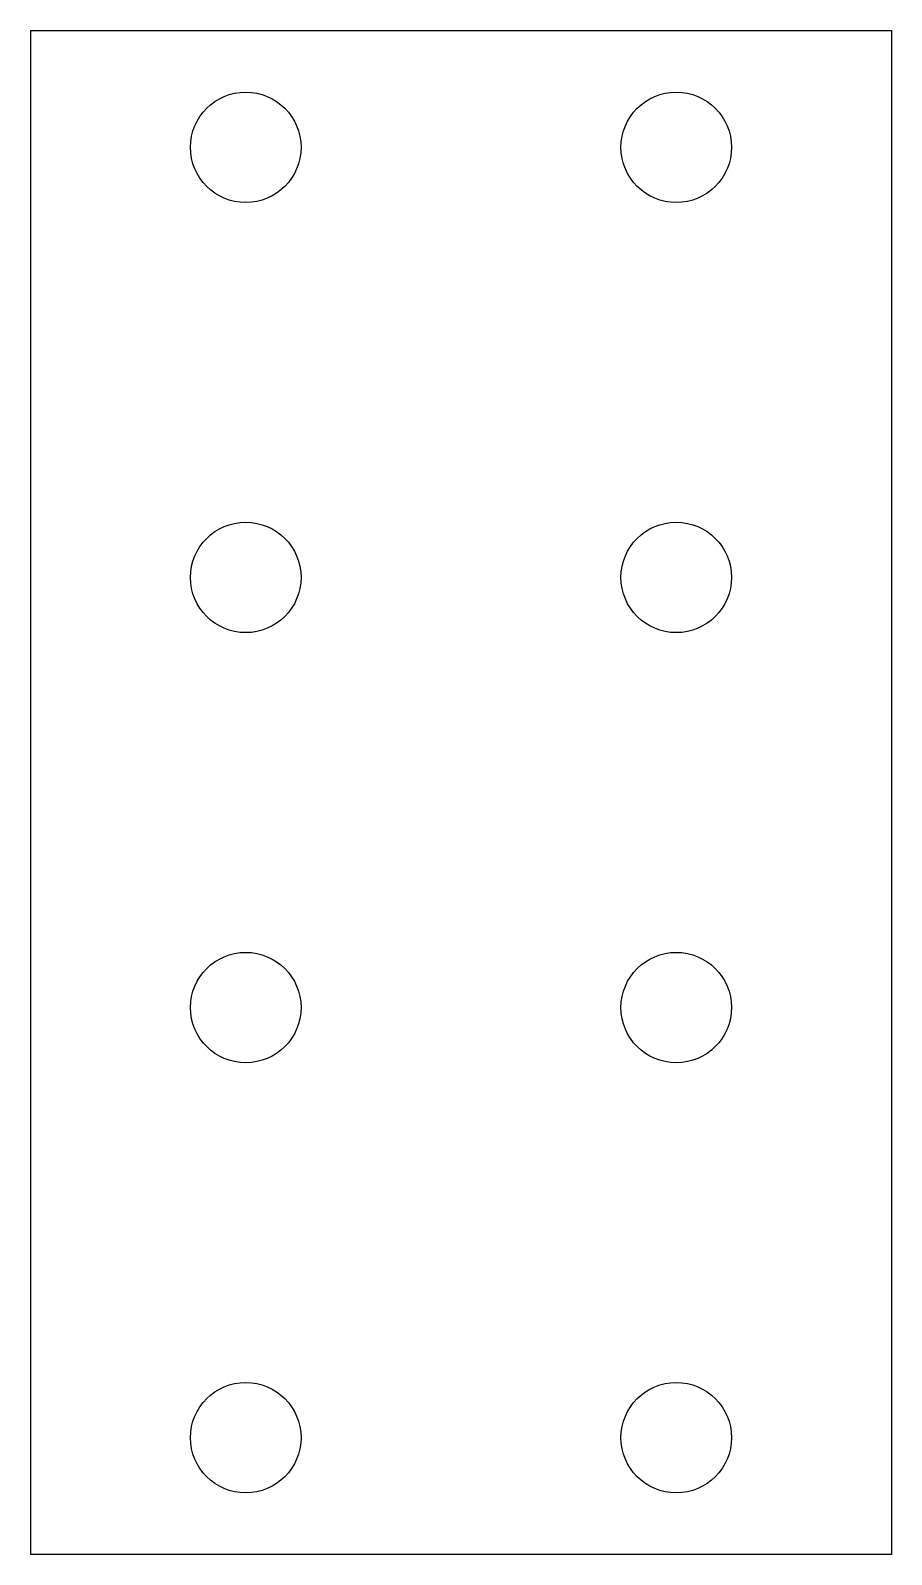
# Model space of a CAD drawing. Header units: millimetres. Extents: x 37.1 to 62.5, y -22.5 to 22.5.
import ezdxf

# ---------------------------------------------------------------- set-up
doc = ezdxf.new("R2010")
doc.units = ezdxf.units.MM

msp = doc.modelspace()

# ---------------------------------------------------------------- linework, layer by layer
at = {"color": 7, "linetype": 'Continuous', "lineweight": 25}
for p, q in [((37.1, 22.5), (37.1, -22.5)), ((37.1, 22.5), (62.5, 22.5)), ((62.5, 22.5), (62.5, -22.5)), ((62.5, -22.5), (37.1, -22.5))]:
    msp.add_line(p, q, dxfattribs=at)
for centre in [(43.45, 19.05), (56.15, 19.05), (43.45, 6.35), (56.15, 6.35), (43.45, -6.35), (56.15, -6.35), (43.45, -19.05), (56.15, -19.05)]:
    msp.add_circle(centre, 1.63, dxfattribs=at)

doc.saveas('drawing.dxf')
